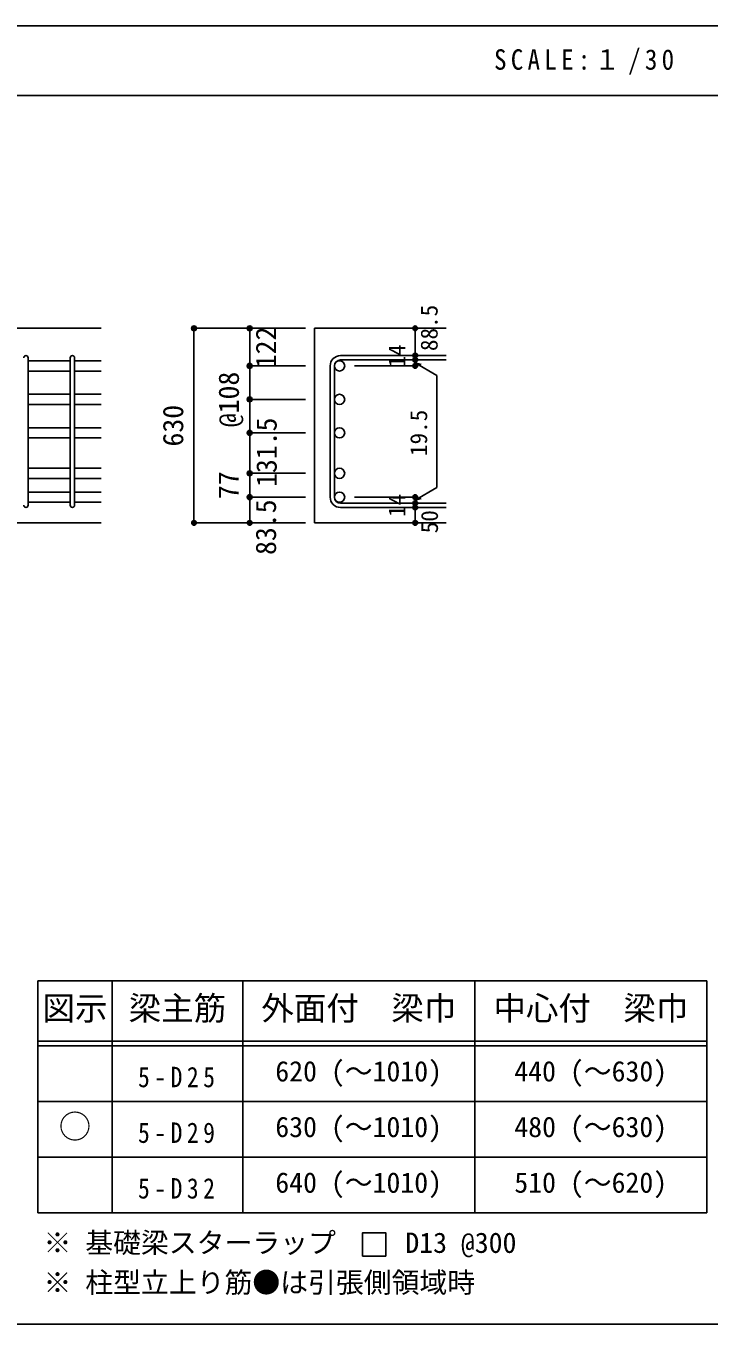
# Model space of a CAD drawing. Units: millimetres at full size, sheet at 1:30, with parts at other scales. Extents: x -5973 to 5954, y -4195 to 4201.
# Drawn here: x 1409 to 3617, y 3 to 4201 of the extents above; entities that cross this region are included whole.
import ezdxf
from ezdxf.enums import TextEntityAlignment as Align

# ---------------------------------------------------------------- set-up
doc = ezdxf.new("R2010")
doc.units = ezdxf.units.MM
doc.header["$LTSCALE"] = 30
doc.header["$PDMODE"] = 32
doc.header["$PDSIZE"] = 15
for name, color, linetype in [('0-1_躯体線', 2, 'Continuous'), ('0-5_基礎梁筋', 7, 'Continuous'), ('0-6_スタラップ筋', 7, 'Continuous'), ('0-D_寸法', 4, 'Continuous'), ('6-7_文字', 7, 'Continuous'), ('6-E_枠', 7, 'Continuous'), ('F-0_枠', 6, 'Continuous')]:
    doc.layers.add(name, color=color, linetype=linetype)
doc.styles.add('ＭＳ ゴシック', font='')
doc.styles.get('ＭＳ ゴシック').set_extended_font_data('MS Gothic')

msp = doc.modelspace()

# ---------------------------------------------------------------- linework, layer by layer
at = {"layer": '0-1_躯体線'}
for p, q in [((1652.44, 3223.3), (-147.56, 3223.3)), ((2767.44, 3223.3), (2342.44, 3223.3)), ((2342.44, 3223.3), (2342.44, 2593.8)), ((1252.44, 2593.8), (1652.44, 2593.8)), ((2767.44, 2593.8), (2342.44, 2593.8))]:
    msp.add_line(p, q, dxfattribs=at)
at = {"layer": '0-5_基礎梁筋'}
for p, q in [((1552.44, 3118.1), (1416.44, 3118.1)), ((1652.44, 3118.1), (1566.44, 3118.1)), ((1552.44, 3085.1), (1416.44, 3085.1)), ((1652.44, 3085.1), (1566.44, 3085.1)), ((1552.44, 3009.95), (1416.44, 3009.95)), ((1652.44, 3009.95), (1566.44, 3009.95)), ((1552.44, 2976.95), (1416.44, 2976.95)), ((1652.44, 2976.95), (1566.44, 2976.95)), ((1552.44, 2901.8), (1416.44, 2901.8)), ((1652.44, 2901.8), (1566.44, 2901.8)), ((1552.44, 2868.8), (1416.44, 2868.8)), ((1652.44, 2868.8), (1566.44, 2868.8)), ((1552.44, 2770.8), (1416.44, 2770.8)), ((1552.44, 2737.8), (1416.44, 2737.8)), ((1652.44, 2770.8), (1566.44, 2770.8)), ((1652.44, 2737.8), (1566.44, 2737.8)), ((1552.44, 2693.8), (1416.44, 2693.8)), ((1652.44, 2693.8), (1566.44, 2693.8)), ((1552.44, 2660.8), (1416.44, 2660.8)), ((1652.44, 2660.8), (1566.44, 2660.8))]:
    msp.add_line(p, q, dxfattribs=at)
at = {"layer": '0-5_基礎梁筋', "color": 3}
for centre in [(2422.94, 3101.6), (2422.94, 2993.45), (2422.94, 2885.3), (2422.94, 2754.3), (2422.94, 2677.3)]:
    msp.add_circle(centre, 16.5, dxfattribs=at)
at = {"layer": '0-6_スタラップ筋'}
for p, q in [((1416.44, 2650.8), (1416.44, 3128.1)), ((1552.44, 2650.8), (1552.44, 3128.1)), ((1566.44, 2650.8), (1566.44, 3128.1)), ((2767.44, 3135.1), (2425.94, 3135.1)), ((2767.44, 3121.1), (2425.94, 3121.1)), ((2392.44, 3101.6), (2392.44, 2677.3)), ((2406.44, 3101.6), (2406.44, 2677.3)), ((2767.44, 2657.8), (2425.94, 2657.8)), ((2767.44, 2643.8), (2425.94, 2643.8))]:
    msp.add_line(p, q, dxfattribs=at)
for centre, radius, start, end in [((1409.44, 3128.1), 7, 0, 180), ((1559.44, 3128.1), 7, 0, 180), ((2425.94, 3101.6), 33.5, 90, 180), ((2425.94, 3101.6), 19.5, 90, 180), ((1409.44, 2650.8), 7, 180, 0), ((1559.44, 2650.8), 7, 180, 0), ((2425.94, 2677.3), 33.5, 180, 270), ((2425.94, 2677.3), 19.5, 180, 270)]:
    msp.add_arc(centre, radius, start, end, dxfattribs=at)
at = {"layer": '0-D_寸法'}
for p, q in [((1952.44, 3223.3), (2132.44, 3223.3)), ((1952.44, 3223.3), (2132.44, 3223.3)), ((1952.44, 2593.8), (1952.44, 3223.3)), ((1952.44, 2593.8), (1952.44, 3223.3)), ((1952.44, 2593.8), (1952.44, 3223.3)), ((2132.44, 3223.3), (2312.44, 3223.3)), ((2132.44, 3223.3), (2312.44, 3223.3)), ((2667.44, 3121.1), (2667.44, 3135.1)), ((2667.44, 3121.1), (2667.44, 3101.6)), ((2667.44, 3111.35), (2686.76, 3106.18)), ((2667.44, 3111.35), (2737.5, 3070.9)), ((2132.44, 3101.6), (2312.44, 3101.6)), ((2132.44, 3101.6), (2312.44, 3101.6)), ((2667.44, 3101.6), (2471.35, 3101.6)), ((2737.5, 3070.9), (2737.5, 2708)), ((2132.44, 2993.45), (2312.44, 2993.45)), ((2132.44, 2993.45), (2312.44, 2993.45)), ((2132.44, 2677.3), (2132.44, 2974.6)), ((2132.44, 2885.3), (2312.44, 2885.3)), ((2132.44, 2885.3), (2312.44, 2885.3)), ((2132.44, 2754.3), (2312.44, 2754.3)), ((2667.44, 2667.55), (2737.5, 2708)), ((2132.44, 2677.3), (2312.44, 2677.3)), ((2667.44, 2677.3), (2471.35, 2677.3)), ((2667.44, 2657.8), (2667.44, 2677.3)), ((2667.44, 2667.55), (2686.76, 2672.73)), ((2667.44, 2643.8), (2667.44, 2657.8)), ((2667.44, 2593.8), (2667.44, 2643.8)), ((1952.44, 2593.8), (2132.44, 2593.8)), ((2132.44, 2593.8), (2312.44, 2593.8))]:
    msp.add_line(p, q, dxfattribs=at)
for points in [[(2132.44, 2974.6), (2132.44, 3101.6), (2132.44, 3223.3)], [(2667.44, 3223.3), (2667.44, 3135.1), (2667.44, 3223.3)], [(2132.44, 2629.83), (2132.44, 2677.3), (2132.44, 2593.8)]]:
    msp.add_lwpolyline(points, dxfattribs=at)
for centre, radius in [((1952.44, 3223.3), 8), ((1952.44, 3223.3), 7.2), ((1952.44, 3223.3), 6.4), ((1952.44, 3223.3), 5.6), ((1952.44, 3223.3), 4.8), ((1952.44, 3223.3), 4), ((1952.44, 3223.3), 3.2), ((1952.44, 3223.3), 2.4), ((1952.44, 3223.3), 1.6), ((1952.44, 3223.3), 0.8), ((2132.44, 3223.3), 8), ((2132.44, 3223.3), 7.2), ((2132.44, 3223.3), 6.4), ((2132.44, 3223.3), 5.6), ((2132.44, 3223.3), 4.8), ((2132.44, 3223.3), 4), ((2132.44, 3223.3), 3.2), ((2132.44, 3223.3), 2.4), ((2132.44, 3223.3), 1.6), ((2132.44, 3223.3), 0.8), ((2667.44, 3223.3), 4), ((2667.44, 3223.3), 3.6), ((2667.44, 3223.3), 3.2), ((2667.44, 3223.3), 2.8), ((2667.44, 3223.3), 2.4), ((2667.44, 3223.3), 2), ((2667.44, 3223.3), 1.6), ((2667.44, 3223.3), 1.2), ((2667.44, 3223.3), 0.8), ((2667.44, 3223.3), 0.4), ((2132.44, 3101.6), 8), ((2132.44, 3101.6), 7.2), ((2132.44, 3101.6), 6.4), ((2132.44, 3101.6), 5.6), ((2667.44, 3135.1), 4), ((2667.44, 3121.1), 4), ((2667.44, 3135.1), 3.6), ((2667.44, 3121.1), 3.6), ((2667.44, 3135.1), 3.2), ((2667.44, 3121.1), 3.2), ((2667.44, 3135.1), 2.8), ((2667.44, 3121.1), 2.8), ((2667.44, 3135.1), 2.4), ((2667.44, 3121.1), 2.4), ((2667.44, 3135.1), 2), ((2667.44, 3121.1), 2), ((2667.44, 3135.1), 1.6), ((2667.44, 3121.1), 1.6), ((2667.44, 3135.1), 1.2), ((2667.44, 3121.1), 1.2), ((2667.44, 3135.1), 0.8), ((2667.44, 3121.1), 0.8), ((2667.44, 3135.1), 0.4), ((2667.44, 3121.1), 0.4), ((2132.44, 3101.6), 4.8), ((2132.44, 3101.6), 4), ((2132.44, 3101.6), 3.2), ((2132.44, 3101.6), 2.4), ((2132.44, 3101.6), 1.6), ((2132.44, 3101.6), 0.8), ((2667.44, 3101.6), 4), ((2667.44, 3101.6), 3.6), ((2667.44, 3101.6), 3.2), ((2667.44, 3101.6), 2.8), ((2667.44, 3101.6), 2.4), ((2667.44, 3101.6), 2), ((2667.44, 3101.6), 1.6), ((2667.44, 3101.6), 1.2), ((2667.44, 3101.6), 0.8), ((2667.44, 3101.6), 0.4), ((2132.44, 2993.45), 8), ((2132.44, 2993.45), 7.2), ((2132.44, 2993.45), 6.4), ((2132.44, 2993.45), 5.6), ((2132.44, 2993.45), 4.8), ((2132.44, 2993.45), 4), ((2132.44, 2993.45), 3.2), ((2132.44, 2993.45), 2.4), ((2132.44, 2993.45), 1.6), ((2132.44, 2993.45), 0.8), ((2132.44, 2885.3), 8), ((2132.44, 2885.3), 7.2), ((2132.44, 2885.3), 6.4), ((2132.44, 2885.3), 5.6), ((2132.44, 2885.3), 4.8), ((2132.44, 2885.3), 4), ((2132.44, 2885.3), 3.2), ((2132.44, 2885.3), 2.4), ((2132.44, 2885.3), 1.6), ((2132.44, 2885.3), 0.8), ((2132.44, 2754.3), 8), ((2132.44, 2754.3), 7.2), ((2132.44, 2754.3), 6.4), ((2132.44, 2754.3), 5.6), ((2132.44, 2754.3), 4.8), ((2132.44, 2754.3), 4), ((2132.44, 2754.3), 3.2), ((2132.44, 2754.3), 2.4), ((2132.44, 2754.3), 1.6), ((2132.44, 2754.3), 0.8), ((2132.44, 2677.3), 8), ((2132.44, 2677.3), 7.2), ((2132.44, 2677.3), 6.4), ((2132.44, 2677.3), 5.6), ((2132.44, 2677.3), 4.8), ((2132.44, 2677.3), 4), ((2132.44, 2677.3), 3.2), ((2132.44, 2677.3), 2.4), ((2132.44, 2677.3), 1.6), ((2132.44, 2677.3), 0.8), ((2667.44, 2677.3), 4), ((2667.44, 2657.8), 4), ((2667.44, 2643.8), 4), ((2667.44, 2677.3), 3.6), ((2667.44, 2657.8), 3.6), ((2667.44, 2643.8), 3.6), ((2667.44, 2677.3), 3.2), ((2667.44, 2657.8), 3.2), ((2667.44, 2643.8), 3.2), ((2667.44, 2677.3), 2.8), ((2667.44, 2657.8), 2.8), ((2667.44, 2643.8), 2.8), ((2667.44, 2677.3), 2.4), ((2667.44, 2657.8), 2.4), ((2667.44, 2643.8), 2.4), ((2667.44, 2677.3), 2), ((2667.44, 2657.8), 2), ((2667.44, 2643.8), 2), ((2667.44, 2677.3), 1.6), ((2667.44, 2657.8), 1.6), ((2667.44, 2643.8), 1.6), ((2667.44, 2677.3), 1.2), ((2667.44, 2657.8), 1.2), ((2667.44, 2643.8), 1.2), ((2667.44, 2677.3), 0.8), ((2667.44, 2657.8), 0.8), ((2667.44, 2677.3), 0.4), ((2667.44, 2657.8), 0.4), ((2667.44, 2643.8), 0.8), ((2667.44, 2643.8), 0.4), ((1952.44, 2593.8), 7.2), ((1952.44, 2593.8), 6.4), ((1952.44, 2593.8), 5.6), ((1952.44, 2593.8), 4.8), ((1952.44, 2593.8), 4), ((1952.44, 2593.8), 3.2), ((1952.44, 2593.8), 2.4), ((1952.44, 2593.8), 1.6), ((1952.44, 2593.8), 0.8), ((2132.44, 2593.8), 7.2), ((2132.44, 2593.8), 6.4), ((2132.44, 2593.8), 5.6), ((2132.44, 2593.8), 4.8), ((2132.44, 2593.8), 4), ((2132.44, 2593.8), 3.2), ((2132.44, 2593.8), 2.4), ((2132.44, 2593.8), 1.6), ((2132.44, 2593.8), 0.8), ((2667.44, 2593.8), 4), ((2667.44, 2593.8), 3.6), ((2667.44, 2593.8), 3.2), ((2667.44, 2593.8), 2.8), ((2667.44, 2593.8), 2.4), ((2667.44, 2593.8), 2), ((2667.44, 2593.8), 1.6), ((2667.44, 2593.8), 1.2), ((2667.44, 2593.8), 0.8), ((2667.44, 2593.8), 0.4)]:
    msp.add_circle(centre, radius, dxfattribs=at)
at = {"layer": '0-D_寸法', "color": 7}
for p in [(1952.44, 3223.3), (2132.44, 3223.3), (2667.44, 3223.3), (2132.44, 3101.6), (2667.44, 3135.1), (2667.44, 3121.1), (2667.44, 3101.6), (2132.44, 2993.45), (2132.44, 2885.3), (2132.44, 2754.3), (2132.44, 2677.3), (2667.44, 2677.3), (2667.44, 2657.8), (2667.44, 2643.8), (1952.44, 2593.8), (2132.44, 2593.8), (2667.44, 2593.8)]:
    msp.add_point(p, dxfattribs=at)
at = {"layer": '6-7_文字'}
msp.add_lwpolyline([(2497.13, 222.93), (2572.13, 222.93), (2572.13, 297.93), (2497.13, 297.93)], close=True, dxfattribs=at)
at = {"layer": '6-E_枠', "color": 3}
for p, q in [((1447.71, 1112.77), (1447.71, 362.77)), ((1447.71, 1112.77), (3610.24, 1112.77)), ((3610.24, 1112.77), (3610.24, 362.77)), ((1447.71, 362.77), (3610.24, 362.77))]:
    msp.add_line(p, q, dxfattribs=at)
at = {"layer": '6-E_枠'}
for p, q in [((1687.71, 1112.77), (1687.71, 362.77)), ((2110.24, 1112.77), (2110.24, 362.77)), ((2860.24, 1112.77), (2860.24, 362.77)), ((1447.71, 917.77), (3610.24, 917.77)), ((1447.71, 902.77), (3610.24, 902.77)), ((1447.71, 722.77), (3610.24, 722.77)), ((1447.71, 542.77), (3610.24, 542.77))]:
    msp.add_line(p, q, dxfattribs=at)
at = {"layer": 'F-0_枠'}
msp.add_line((-5972.88, 4201.15), (5954.1, 4201.15), dxfattribs=at)
at = {"layer": 'F-0_枠', "color": 2}
for p, q in [((-5972.88, 3976.15), (3723.6, 3976.15)), ((3723.6, 2.95), (-5972.88, 2.95))]:
    msp.add_line(p, q, dxfattribs=at)

# ---------------------------------------------------------------- texts
at = {"layer": '0-D_寸法', "style": 'ＭＳ ゴシック'}
for s, height, p in [('88.5', 54.99, (2756.33, 3149.71)), ('122', 65.98, (2237.64, 3094.06)), ('14', 54.99, (2652.21, 3096.44)), ('@108', 65.98, (2117.44, 2903.45)), ('630', 65.98, (1937.44, 2841.05)), ('19.5', 54.99, (2722.5, 2810.3)), ('131.5', 65.98, (2239.6, 2710.27)), ('77', 65.98, (2116.9, 2670.92)), ('83.5', 65.98, (2237.44, 2490.3)), ('14', 54.99, (2652.18, 2613.12)), ('50', 54.99, (2757.44, 2560.3))]:
    msp.add_text(s, height=height, rotation=90, dxfattribs=at).set_placement(p, align=Align.BOTTOM_LEFT)
at = {"layer": '6-7_文字', "color": 2, "style": 'ＭＳ ゴシック'}
for s, p in [('図示', (1462.71, 962.77)), ('梁主筋', (1741.48, 962.77)), ('外面付\u3000梁巾', (2170.24, 962.77)), ('中心付\u3000梁巾', (2920.24, 962.77)), ('○', (1515.21, 580.27))]:
    msp.add_text(s, height=76.98, dxfattribs=at).set_placement(p, align=Align.BOTTOM_LEFT)
at = {"layer": '6-7_文字', "style": 'ＭＳ ゴシック'}
for s, p in [('620 (～1010)', (2215.24, 767.77)), ('440 (～630)', (2987.74, 767.77)), ('630 (～1010)', (2215.24, 587.77)), ('480 (～630)', (2987.74, 587.77)), ('640 (～1010)', (2215.24, 407.77)), ('510 (～620)', (2987.74, 407.77)), ('※ 基礎梁スターラップ     D13 @300', (1466.27, 213.19)), ('※ 柱型立上り筋●は引張側領域時', (1466.27, 84.68))]:
    msp.add_text(s, height=65.98, dxfattribs=at).set_placement(p, align=Align.BOTTOM_LEFT)
at = {"layer": '6-7_文字', "color": 2, "insert": (2922.26, 4043.65), "char_height": 65.98, "attachment_point": 7, "style": 'ＭＳ ゴシック'}
msp.add_mtext('\\T1.34;\\W0.9;SCALE:１/30', dxfattribs=at)
at = {"layer": '6-7_文字', "char_height": 65.98, "attachment_point": 7, "style": 'ＭＳ ゴシック'}
for s, insert in [('\\T1.38;\\W0.85;5-D25', (1771.48, 767.77)), ('\\T1.38;\\W0.85;5-D29', (1771.48, 587.77)), ('\\T1.38;\\W0.85;5-D32', (1771.48, 407.77))]:
    msp.add_mtext(s, dxfattribs=dict(at, insert=insert))

doc.saveas('drawing.dxf')
